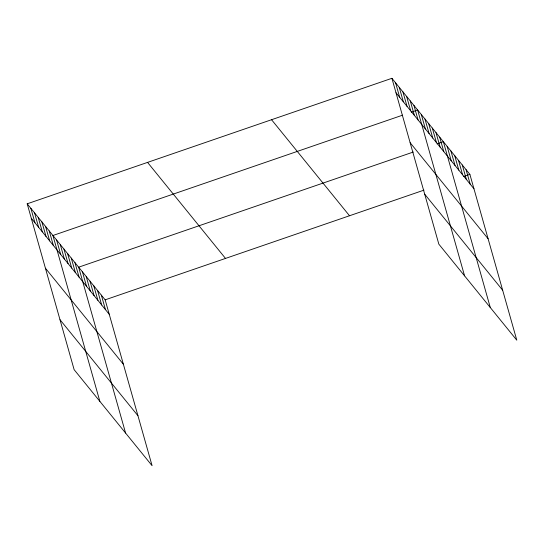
<?xml version="1.0" encoding="UTF-8"?>
<svg xmlns="http://www.w3.org/2000/svg" width="544" height="544" viewBox="0 0 544 544"><rect width="100%" height="100%" fill="white"/><g stroke="black" fill="none" stroke-linecap="round" stroke-linejoin="round"><path stroke-width="0.82" d="M27.2 203.81L105.155 299.839L152.089 465.698L74.134 369.668L27.2 203.81L391.911 78.302L469.866 174.332L516.8 340.19L438.845 244.161L391.911 78.302M402.594 115.172L52.924 235.504L99.858 401.356M411.305 112.173L417.636 109.99L464.569 275.849M413.277 152.041L78.649 267.192L125.582 433.044M437.029 143.861L443.36 141.685L490.294 307.537M105.155 299.839L423.946 190.142M463.536 176.514L469.866 174.332M396.005 92.759L473.96 188.788M410.142 142.718L488.097 238.755M424.708 194.194L502.663 290.231M271.558 119.721L349.513 215.75M147.553 162.391L225.508 258.427M31.294 218.266L109.249 314.296M45.431 268.226L123.386 364.262M59.996 319.702L137.952 415.738M466.079 169.667L470.172 184.124M462.298 165.002L466.385 179.466M458.51 160.344L462.597 174.801M454.723 155.679L458.81 170.136M450.935 151.014L455.029 165.471M447.148 146.35L451.241 160.806M439.688 137.156L443.782 151.613M436.009 132.627L440.103 147.084M432.337 128.105L436.431 142.562M428.665 123.576L432.752 138.033M424.986 119.048L429.08 133.504M421.314 114.519L425.401 128.976M413.964 105.468L418.05 119.925M410.285 100.939L414.378 115.396M406.613 96.41L410.7 110.867M402.934 91.882L407.028 106.338M399.262 87.36L403.356 101.816M395.59 82.831L399.677 97.288M101.368 295.174L105.461 309.638M97.58 290.516L101.674 304.973M93.799 285.852L97.886 300.308M90.012 281.187L94.098 295.644M86.224 276.522L90.318 290.979M82.436 271.857L86.53 286.314M74.977 262.664L79.064 277.12M71.298 258.135L75.392 272.592M67.626 253.613L71.72 268.07M63.954 249.084L68.041 263.541M60.275 244.555L64.369 259.012M56.603 240.026L60.69 254.483M49.252 230.976L53.339 245.432M45.574 226.447L49.667 240.904M41.902 221.918L45.988 236.375M38.223 217.389L42.316 231.853M34.551 212.867L38.644 227.324M30.872 208.338L34.966 222.795"/></g></svg>
